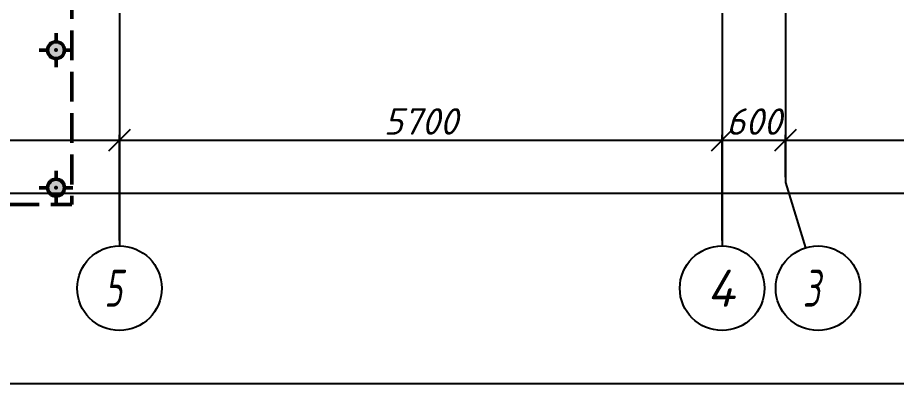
# Model space of a CAD drawing. Header units: millimetres. Extents: x 0 to 1293, y 0 to 420.
# Drawn here: x 448.6 to 531.7, y 56.6 to 91.2 of the extents above; entities that cross this region are included whole.
import ezdxf

# ---------------------------------------------------------------- set-up
doc = ezdxf.new("R2010")
doc.units = ezdxf.units.MM
for name, pattern in [('JIS_02_2.0', [3, 2, -1]), ('ГОСТ 2.303 5', [24, 20, -1.5, 1, -1.5]), ('СПКБ-0000-000-АР#001$0$Невидимая', [391.222223, 282.222223, -109])]:
    doc.linetypes.add(name, pattern=pattern)
for name, color, linetype in [('@000', 7, 'Continuous'), ('Viewport2ForCustomObjects_0', 7, 'Continuous'), ('СПКБ-0000-000-АР#001$0$Колонны существующие', 7, 'Continuous'), ('СПКБ-0000-000-АР#001$0$Оболочка - Крыша', 7, 'Continuous'), ('Строительные оси', 7, 'Continuous')]:
    doc.layers.add(name, color=color, linetype=linetype)
for name, color, linetype, lineweight, true_color in [('СПКБ-0000-000-АР#001$0$Колонны существующие_Ном._пера__102', 7, 'Continuous', 13, 0xcccccc), ('СПКБ-0000-000-АР#001$0$Колонны существующие_Ном._пера__4', 7, 'Continuous', 50, 0x029e21), ('СПКБ-0000-000-АР#001$0$Оболочка - Крыша_Ном._пера__4', 7, 'Continuous', 50, 0x029e21)]:
    doc.layers.add(name, color=color, linetype=linetype, lineweight=lineweight, true_color=true_color)
doc.layers.add('СПКБ-0000-000-АР#001$0$Колонны существующие_Ном._пера__141', color=7, linetype='Continuous', lineweight=50)
doc.styles.add('2.5', font='isocpeui.ttf')
doc.styles.add('CustomTextStyle56', font='isocpeui.ttf', dxfattribs={"width": 0.663175, "height": 3.5})
doc.styles.add('CustomTextStyle57', font='isocpeui.ttf', dxfattribs={"width": 0.663175, "height": 3.5})
doc.styles.add('CustomTextStyle81', font='isocpeui.ttf', dxfattribs={"height": 3.5})
doc.dimstyles.new('ISO-100', dxfattribs={"dimtxt": 2.5, "dimasz": 2, "dimexe": 0.5, "dimexo": 0.5, "dimgap": 0.5, "dimtad": 1, "dimdec": 0, "dimlfac": 100, "dimzin": 0, "dimdsep": 46, "dimtxsty": '2.5', "dimblk": 'OBLIQUE', "dimcen": 0, "dimdle": 0.5, "dimclrd": 3, "dimclre": 3, "dimadec": 0, "dimazin": 0, "dimtfac": 1, "dimtdec": 0, "dimtmove": 0, "dimatfit": 1, "dimfxl": 1, "dimtolj": 1, "dimtzin": 0, "dimlwd": -1, "dimarcsym": 0})

# ---------------------------------------------------------------- blocks, each defined once
blk = doc.blocks.new('_Oblique')
at = {"color": 0, "linetype": 'ByBlock', "lineweight": -2}
blk.add_line((-0.5, -0.5), (0.5, 0.5), dxfattribs=at)
blk = doc.blocks.new('*D574')
at = {"layer": 'Defpoints', "color": 0, "ltscale": 100, "transparency": 16777216}
for p in [(458.188, 79.586), (398.188, 69.586), (458.188, 69.586)]:
    blk.add_point(p, dxfattribs=at)
at = {"layer": 'Строительные оси', "color": 3, "lineweight": -2, "ltscale": 100, "transparency": 16777216}
for p, q in [((398.188, 70.086), (398.188, 80.086)), ((458.188, 70.086), (458.188, 80.086))]:
    blk.add_line(p, q, dxfattribs=at)
at = {"layer": 'Строительные оси', "color": 3, "ltscale": 100, "transparency": 16777216}
blk.add_line((397.688, 79.586), (458.688, 79.586), dxfattribs=at)
at = {"layer": 'Строительные оси', "color": 3, "ltscale": 100, "transparency": 16777216, "xscale": 2, "yscale": 2, "zscale": 2, "rotation": 180}
blk.add_blockref('_Oblique', (398.188, 79.586), dxfattribs=at)
at = {"layer": 'Строительные оси', "color": 3, "ltscale": 100, "transparency": 16777216, "xscale": 2, "yscale": 2, "zscale": 2}
blk.add_blockref('_Oblique', (458.188, 79.586), dxfattribs=at)
at = {"layer": 'Строительные оси', "color": 0, "ltscale": 100, "transparency": 16777216, "insert": (428.188, 81.336), "char_height": 2.5, "attachment_point": 5, "style": '2.5'}
blk.add_mtext('\\A1;6000', dxfattribs=at)
blk = doc.blocks.new('*D575')
at = {"layer": 'Defpoints', "color": 0, "ltscale": 100, "transparency": 16777216}
for p in [(515.188, 79.586), (458.188, 69.586), (515.188, 69.586)]:
    blk.add_point(p, dxfattribs=at)
at = {"layer": 'Строительные оси', "color": 3, "lineweight": -2, "ltscale": 100, "transparency": 16777216}
for p, q in [((458.188, 70.086), (458.188, 80.086)), ((515.188, 70.086), (515.188, 80.086))]:
    blk.add_line(p, q, dxfattribs=at)
at = {"layer": 'Строительные оси', "color": 3, "ltscale": 100, "transparency": 16777216}
blk.add_line((457.688, 79.586), (515.688, 79.586), dxfattribs=at)
at = {"layer": 'Строительные оси', "color": 3, "ltscale": 100, "transparency": 16777216, "xscale": 2, "yscale": 2, "zscale": 2, "rotation": 180}
blk.add_blockref('_Oblique', (458.188, 79.586), dxfattribs=at)
at = {"layer": 'Строительные оси', "color": 3, "ltscale": 100, "transparency": 16777216, "xscale": 2, "yscale": 2, "zscale": 2}
blk.add_blockref('_Oblique', (515.188, 79.586), dxfattribs=at)
at = {"layer": 'Строительные оси', "color": 0, "ltscale": 100, "transparency": 16777216, "insert": (486.688, 81.352), "char_height": 2.5, "attachment_point": 5, "style": '2.5'}
blk.add_mtext('\\A1;5700', dxfattribs=at)
blk = doc.blocks.new('*D576')
at = {"layer": 'Defpoints', "color": 0, "ltscale": 100, "transparency": 16777216}
for p in [(521.188, 79.586), (521.188, 75.586), (515.188, 69.586)]:
    blk.add_point(p, dxfattribs=at)
at = {"layer": 'Строительные оси', "color": 3, "lineweight": -2, "ltscale": 100, "transparency": 16777216}
for p, q in [((515.188, 70.086), (515.188, 80.086)), ((521.188, 76.086), (521.188, 80.086))]:
    blk.add_line(p, q, dxfattribs=at)
at = {"layer": 'Строительные оси', "color": 3, "ltscale": 100, "transparency": 16777216}
blk.add_line((514.688, 79.586), (521.688, 79.586), dxfattribs=at)
at = {"layer": 'Строительные оси', "color": 3, "ltscale": 100, "transparency": 16777216, "xscale": 2, "yscale": 2, "zscale": 2, "rotation": 180}
blk.add_blockref('_Oblique', (515.188, 79.586), dxfattribs=at)
at = {"layer": 'Строительные оси', "color": 3, "ltscale": 100, "transparency": 16777216, "xscale": 2, "yscale": 2, "zscale": 2}
blk.add_blockref('_Oblique', (521.188, 79.586), dxfattribs=at)
at = {"layer": 'Строительные оси', "color": 0, "ltscale": 100, "transparency": 16777216, "insert": (518.188, 81.336), "char_height": 2.5, "attachment_point": 5, "style": '2.5'}
blk.add_mtext('\\A1;600', dxfattribs=at)
blk = doc.blocks.new('*D577')
at = {"layer": 'Defpoints', "color": 0, "ltscale": 100, "transparency": 16777216}
for p in [(584.188, 79.586), (521.188, 75.586), (584.188, 69.586)]:
    blk.add_point(p, dxfattribs=at)
at = {"layer": 'Строительные оси', "color": 3, "lineweight": -2, "ltscale": 100, "transparency": 16777216}
for p, q in [((521.188, 76.086), (521.188, 80.086)), ((584.188, 70.086), (584.188, 80.086))]:
    blk.add_line(p, q, dxfattribs=at)
at = {"layer": 'Строительные оси', "color": 3, "ltscale": 100, "transparency": 16777216}
blk.add_line((520.688, 79.586), (584.688, 79.586), dxfattribs=at)
at = {"layer": 'Строительные оси', "color": 3, "ltscale": 100, "transparency": 16777216, "xscale": 2, "yscale": 2, "zscale": 2, "rotation": 180}
blk.add_blockref('_Oblique', (521.188, 79.586), dxfattribs=at)
at = {"layer": 'Строительные оси', "color": 3, "ltscale": 100, "transparency": 16777216, "xscale": 2, "yscale": 2, "zscale": 2}
blk.add_blockref('_Oblique', (584.188, 79.586), dxfattribs=at)
at = {"layer": 'Строительные оси', "color": 0, "ltscale": 100, "transparency": 16777216, "insert": (552.688, 81.336), "char_height": 2.5, "attachment_point": 5, "style": '2.5'}
blk.add_mtext('\\A1;6300', dxfattribs=at)
blk = doc.blocks.new('*D578')
at = {"layer": 'Defpoints', "color": 0, "ltscale": 100, "transparency": 16777216}
for p in [(584.188, 74.586), (98.188, 69.586), (584.188, 69.586)]:
    blk.add_point(p, dxfattribs=at)
at = {"layer": 'Строительные оси', "color": 3, "lineweight": -2, "ltscale": 100, "transparency": 16777216}
for p, q in [((98.188, 70.086), (98.188, 75.086)), ((584.188, 70.086), (584.188, 75.086))]:
    blk.add_line(p, q, dxfattribs=at)
at = {"layer": 'Строительные оси', "color": 3, "ltscale": 100, "transparency": 16777216}
blk.add_line((97.688, 74.586), (584.688, 74.586), dxfattribs=at)
at = {"layer": 'Строительные оси', "color": 3, "ltscale": 100, "transparency": 16777216, "xscale": 2, "yscale": 2, "zscale": 2, "rotation": 180}
blk.add_blockref('_Oblique', (98.188, 74.586), dxfattribs=at)
at = {"layer": 'Строительные оси', "color": 3, "ltscale": 100, "transparency": 16777216, "xscale": 2, "yscale": 2, "zscale": 2}
blk.add_blockref('_Oblique', (584.188, 74.586), dxfattribs=at)
at = {"layer": 'Строительные оси', "color": 0, "ltscale": 100, "transparency": 16777216, "insert": (348.084, 76.336), "char_height": 2.5, "attachment_point": 5, "style": '2.5'}
blk.add_mtext('\\A1;48600', dxfattribs=at)
blk = doc.blocks.new('СПКБ-0000-000-АР#001$0$Колонна_133', base_point=(11443.1, -3263.8))
at = {"layer": 'СПКБ-0000-000-АР#001$0$Колонны существующие_Ном._пера__102', "linetype": 'Continuous', "lineweight": 13, "true_color": 0xcccccc}
blk.add_hatch(color=254, dxfattribs=at).paths.add_polyline_path([(11443.1, -3343.8, 0.414214), (11523.1, -3263.8, 0.414214), (11443.1, -3183.8, 0.414214), (11363.1, -3263.8, 0.414214)])
at = {"layer": 'СПКБ-0000-000-АР#001$0$Колонны существующие_Ном._пера__141', "color": 7, "linetype": 'Continuous', "lineweight": 50}
blk.add_circle((11443.1, -3263.8), 80, dxfattribs=at)
at = {"layer": 'СПКБ-0000-000-АР#001$0$Колонны существующие_Ном._пера__4', "color": 104, "linetype": 'Continuous', "lineweight": 50, "true_color": 0x029e21}
for p, q in [((11443.1, -3183.8), (11443.1, -3103.8)), ((11363.1, -3263.8), (11283.1, -3263.8)), ((11523.1, -3263.8), (11603.1, -3263.8)), ((11443.1, -3343.8), (11443.1, -3423.8))]:
    blk.add_line(p, q, dxfattribs=at)
blk.add_point((11443.1, -3263.8), dxfattribs=at)
blk = doc.blocks.new('СПКБ-0000-000-АР#001$0$Колонна_134', base_point=(11443.1, -4563.8))
at = {"layer": 'СПКБ-0000-000-АР#001$0$Колонны существующие_Ном._пера__102', "linetype": 'Continuous', "lineweight": 13, "true_color": 0xcccccc}
blk.add_hatch(color=254, dxfattribs=at).paths.add_polyline_path([(11443.1, -4643.8, 0.414214), (11523.1, -4563.8, 0.414214), (11443.1, -4483.8, 0.414214), (11363.1, -4563.8, 0.414214)])
at = {"layer": 'СПКБ-0000-000-АР#001$0$Колонны существующие_Ном._пера__141', "color": 7, "linetype": 'Continuous', "lineweight": 50}
blk.add_circle((11443.1, -4563.8), 80, dxfattribs=at)
at = {"layer": 'СПКБ-0000-000-АР#001$0$Колонны существующие_Ном._пера__4', "color": 104, "linetype": 'Continuous', "lineweight": 50, "true_color": 0x029e21}
for p, q in [((11443.1, -4483.8), (11443.1, -4403.8)), ((11363.1, -4563.8), (11283.1, -4563.8)), ((11523.1, -4563.8), (11603.1, -4563.8)), ((11443.1, -4643.8), (11443.1, -4723.8))]:
    blk.add_line(p, q, dxfattribs=at)
blk.add_point((11443.1, -4563.8), dxfattribs=at)
blk = doc.blocks.new('СПКБ-0000-000-АР#001$0$Крыша_1', base_point=(3569.7, -4723.7))
at = {"layer": 'СПКБ-0000-000-АР#001$0$Оболочка - Крыша_Ном._пера__4', "color": 104, "linetype": 'СПКБ-0000-000-АР#001$0$Невидимая', "lineweight": 50, "true_color": 0x029e21, "flags": 128}
blk.add_lwpolyline([(3569.7, -4723.7), (11594, -4723.7), (11594, -2680.3), (3569.7, -2684.3)], close=True, dxfattribs=at)
blk = doc.blocks.new('*E595')
at = {"layer": 'СПКБ-0000-000-АР#001$0$Колонны существующие', "color": 7, "lineweight": 50, "xscale": 0.01, "yscale": 0.01, "zscale": 0.01}
for name, p in [('СПКБ-0000-000-АР#001$0$Колонна_133', (390.75, 18.004)), ('СПКБ-0000-000-АР#001$0$Колонна_134', (390.75, 5.004))]:
    blk.add_blockref(name, p, dxfattribs=at)
at = {"layer": 'СПКБ-0000-000-АР#001$0$Оболочка - Крыша', "color": 104, "linetype": 'Continuous', "lineweight": 50, "true_color": 0x029e21, "xscale": 0.01, "yscale": 0.01, "zscale": 0.01}
blk.add_blockref('СПКБ-0000-000-АР#001$0$Крыша_1', (312.016, 3.405), dxfattribs=at)
blk = doc.blocks.new('*E596')
at = {"layer": 'Строительные оси', "color": 3, "linetype": 'ГОСТ 2.303 5', "lineweight": 25}
for p, q in [((418.188, 318), (418.188, 14)), ((475.188, 318), (475.188, 14)), ((481.188, 318), (481.188, 14)), ((418.188, 14), (418.188, 8)), ((475.188, 14), (475.188, 8)), ((481.188, 14), (483.089, 7.823))]:
    blk.add_line(p, q, dxfattribs=at)
at = {"layer": 'Строительные оси', "color": 3, "linetype": 'Continuous', "lineweight": -3}
for centre in [(418.188, 4), (475.188, 4), (484.265, 4)]:
    blk.add_circle(centre, 4, dxfattribs=at)
at = {"layer": 'Строительные оси', "linetype": 'Continuous', "lineweight": 25, "width": 0.663175}
for s, style, p in [('5', 'CustomTextStyle56', (416.749, 2.25)), ('3', 'CustomTextStyle57', (482.816, 2.25))]:
    blk.add_text(s, height=3.5, dxfattribs=dict(at, style=style)).set_placement(p)
at = {"layer": 'Строительные оси', "linetype": 'Continuous', "lineweight": 25, "style": 'CustomTextStyle81'}
blk.add_text('4', height=3.5, dxfattribs=at).set_placement((473.738, 2.25))

msp = doc.modelspace()

# ---------------------------------------------------------------- linework, layer by layer
at = {"layer": 'Defpoints', "linetype": 'Continuous'}
msp.add_lwpolyline([(35, 56.586), (637.188, 56.586), (637.188, 400), (35, 400)], close=True, dxfattribs=at)

# ---------------------------------------------------------------- block references
at = {"layer": '@000', "color": 1, "linetype": 'JIS_02_2.0', "lineweight": 40}
msp.add_blockref('*E595', (61.438, 70.086), dxfattribs=at)
at = {"layer": 'Viewport2ForCustomObjects_0'}
msp.add_blockref('*E596', (40, 61.586), dxfattribs=at)

# ---------------------------------------------------------------- dimensions: what is measured, and where the dimension line sits
at = {"layer": 'Строительные оси', "ltscale": 100}
for base, p1, p2, picture, middle in [((458.188, 79.586), (398.188, 69.586), (458.188, 69.586), '*D574', (428.188, 81.336)), ((515.188, 79.586), (458.188, 69.586), (515.188, 69.586), '*D575', (486.688, 81.352)), ((584.188, 79.586), (521.188, 75.586), (584.188, 69.586), '*D577', (552.688, 81.336))]:
    dim = msp.add_linear_dim(base=base, p1=p1, p2=p2, dimstyle='ISO-100', override={"dimscale": 1, "dimlfac": 100}, dxfattribs=at)
    dim.commit()
    dim.dimension.update_dxf_attribs({"geometry": picture, "text_midpoint": middle})
for base, p1, p2, picture, middle in [((521.188, 79.586), (515.188, 69.586), (521.188, 75.586), '*D576', (518.188, 79.586)), ((584.188, 74.586), (98.188, 69.586), (584.188, 69.586), '*D578', (348.084, 74.586))]:
    dim = msp.add_linear_dim(base=base, p1=p1, p2=p2, dimstyle='ISO-100', override={"dimscale": 1, "dimlfac": 100}, dxfattribs=at)
    dim.commit()
    dim.dimension.update_dxf_attribs({"geometry": picture, "text_midpoint": middle, "dimtype": 160})

doc.saveas('drawing.dxf')
